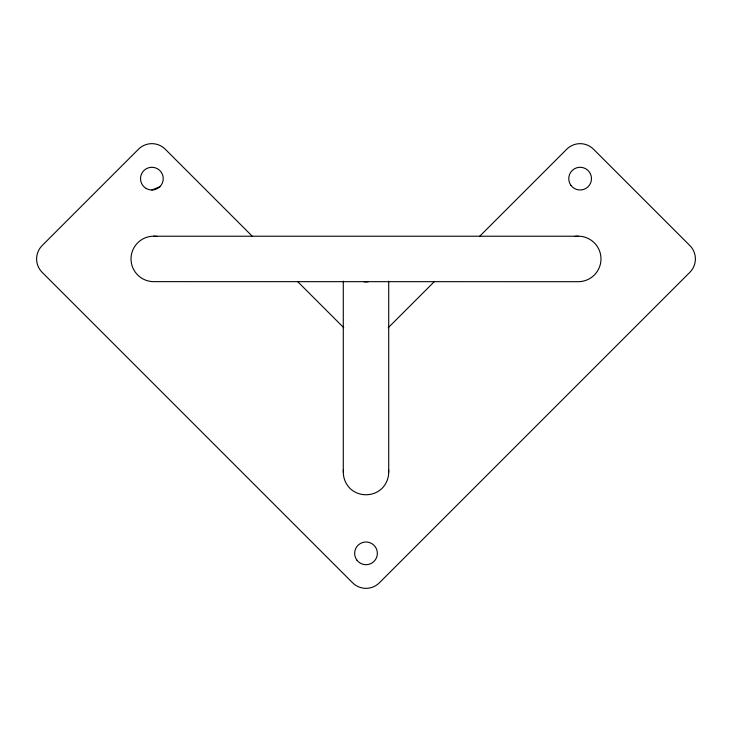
<?xml version="1.0" encoding="UTF-8"?>
<svg xmlns="http://www.w3.org/2000/svg" width="732" height="732" viewBox="0 0 732 732"><rect width="100%" height="100%" fill="white"/><g stroke="black" fill="none" stroke-linecap="round" stroke-linejoin="round"><path stroke-width="1.1" d="M388.262 327.68L434.296 281.646M479.524 236.418L566.742 149.2A18.922 18.922 0 0 1 593.506 149.2L689.855 245.559A18.922 18.922 0 0 1 689.855 272.322L379.386 582.8A18.922 18.922 0 0 1 352.614 582.8L42.145 272.322A18.922 18.922 0 0 1 42.145 245.559L138.494 149.2A18.922 18.922 0 0 1 165.258 149.2L252.476 236.418M151.881 190L159.905 186.678M578.234 236.226L153.766 236.226M297.704 281.646L343.738 327.68M388.71 281.161L388.71 472.131M343.29 281.161L343.29 472.131M388.601 469.917A23.104 23.104 0 0 1 382.104 488.308C373.338 496.909 358.662 496.909 349.896 488.308A23.104 23.104 0 0 1 343.4 469.917M368.114 281.811A22.71 22.482 0 0 1 363.886 281.811M574.894 236.427A22.756 22.756 0 0 1 600.926 257.261A22.756 22.756 0 0 1 578.234 281.692L153.766 281.646A22.756 22.756 0 0 1 131.074 257.261A22.756 22.756 0 0 1 157.106 236.427M146.199 188.481A11.355 11.355 0 0 0 163.236 178.645A11.355 11.355 0 0 0 146.199 168.808A11.355 11.355 0 0 0 146.199 188.481M356.887 560.126A11.355 11.355 0 0 0 376.422 557.866A11.355 11.355 0 0 0 364.692 542.073A11.355 11.355 0 0 0 356.887 560.126M571.006 185.416A11.355 11.355 0 0 0 590.541 183.156A11.355 11.355 0 0 0 578.82 167.363A11.355 11.355 0 0 0 571.006 185.416"/></g></svg>
